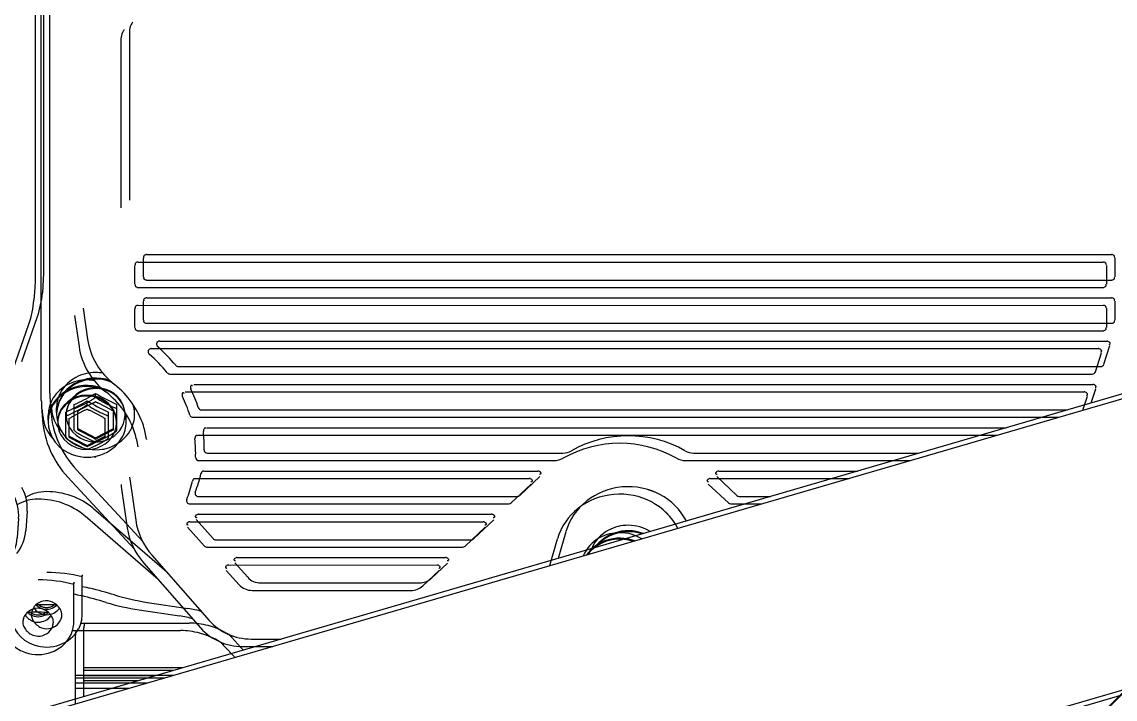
# Model space of a CAD drawing. Header units: inches. Extents: x 4821 to 127877, y 58012 to 433683.
# Drawn here: x 82223.7 to 82661.2, y 383698.7 to 383969.6 of the extents above; entities that cross this region are included whole.
import ezdxf

# ---------------------------------------------------------------- set-up
doc = ezdxf.new("R2010")
doc.units = ezdxf.units.IN
doc.header["$MEASUREMENT"] = 0
for name, color, linetype in [('A-FURN-FIXD', 10, 'Continuous'), ('A-WALL', 53, 'Continuous'), ('Cloums$0$A-COL-HAT', 8, 'Continuous'), ('EMG - ELEC - ID', 26, 'Continuous'), ('NECB-COLUM', 50, 'Continuous')]:
    doc.layers.add(name, color=color, linetype=linetype)

# ---------------------------------------------------------------- blocks, each defined once
blk = doc.blocks.new('COL BASEMT')
at = {"layer": 'Cloums$0$A-COL-HAT'}
h = blk.add_hatch(dxfattribs=at)
h.set_pattern_fill('ANSI31', color=256, scale=500)
h.set_pattern_definition([(45, (1452118.876, 42013.15), (-44.194174, 44.194174), [])])
h.paths.add_polyline_path([(1693546.85, 345625.99), (1693946.85, 345625.99), (1693950.94, 348875.93), (1693546.85, 348875.93)])
h.paths.add_polyline_path([(1688721.85, 335900.88), (1689121.55, 335900.88), (1689121.85, 337327.04), (1693949.19, 337326.96), (1693946.85, 345125.99), (1693546.85, 345125.99), (1693546.85, 337726.97), (1688721.85, 337727.04)])
h.paths.add_polyline_path([(1641271.85, 335200.88), (1640873.67, 335200.88), (1640871.85, 323973.06), (1689121.85, 323973.08), (1689121.4, 335200.88), (1688721.85, 335200.88), (1688721.85, 324373.08), (1641271.85, 324373.06)])
edge = h.paths.add_edge_path()
edge.add_line((1636446.85, 345125.99), (1636046.85, 345125.99))
edge.add_line((1636046.85, 345125.99), (1636049.02, 337698.91))
edge.add_arc((1626263.14, 338211.03), 9799.28, 305.315023, 357.004292, ccw=False)
edge.add_line((1631927.82, 330214.96), (1632171.53, 329896.4))
edge.add_arc((1626336.78, 338141.43), 10100.73, 305.285859, 355.375183)
edge.add_line((1636404.63, 337327), (1640874.01, 337327))
edge.add_line((1640874.01, 337327), (1640873.78, 335900.88))
edge.add_line((1640873.78, 335900.88), (1641271.85, 335900.88))
edge.add_line((1641271.85, 335900.88), (1641271.85, 337725.88))
edge.add_line((1641271.85, 337725.88), (1636446.85, 337725.88))
edge.add_line((1636446.85, 337725.88), (1636446.85, 345125.99))
h.paths.add_polyline_path([(1636046.85, 345625.99), (1636446.85, 345625.99), (1636446.85, 348875.93), (1636048.92, 348875.93)])
blk = doc.blocks.new('A$C0e128a0b')
at = {"layer": 'A-FURN-FIXD'}
for p, q in [((497.04, 2534.25), (726.49, 1746.78)), ((411.2, 2506.34), (700.02, 1515.1)), ((511.26, 2012.61), (517.27, 2012.61)), ((524.99, 2012.61), (531, 2012.61)), ((510.22, 1705.35), (510.22, 2011.54)), ((518.28, 1705.36), (518.28, 2011.53)), ((523.94, 1705.35), (523.94, 2011.54)), ((532.01, 1705.36), (532.01, 2011.53)), ((537.67, 1709.49), (537.67, 2010.05)), ((538.73, 2010.94), (538.73, 2010.94)), ((545.02, 2009.1), (539.02, 2011.05)), ((545.74, 1715.4), (545.74, 2008.07)), ((551.4, 1720.29), (551.4, 2005.58)), ((552.46, 2006.46), (552.46, 2006.46)), ((557.25, 2005.11), (552.75, 2006.58)), ((559.46, 1722.76), (559.46, 1997.51)), ((565.13, 1724.39), (565.13, 1978.07)), ((573.19, 1878.99), (573.19, 1950.39)), ((578.86, 1886.91), (578.86, 1930.95)), ((586.92, 1893.4), (586.92, 1903.28)), ((580.63, 1886.24), (586.62, 1892.64)), ((573.19, 1724.64), (573.19, 1837.36)), ((606.52, 1835.99), (598.06, 1838.41)), ((578.86, 1723.64), (578.86, 1829.44)), ((586.62, 1823.71), (580.63, 1830.1)), ((586.92, 1721.75), (586.92, 1822.94)), ((592.58, 1721.77), (592.58, 1814.8)), ((600.35, 1809.06), (594.35, 1815.46)), ((600.65, 1727.22), (600.65, 1808.3)), ((612.9, 1795.68), (608.08, 1800.82)), ((606.31, 1734.06), (606.31, 1800.15)), ((614.38, 1741.52), (614.38, 1791.87)), ((632.15, 1738.48), (632.15, 1748.05)), ((608.02, 1733.31), (612.57, 1737.39)), ((630.63, 1731.38), (634.79, 1735.24)), ((634.79, 1735.24), (634.79, 1735.24)), ((594.29, 1721.03), (600.29, 1726.4)), ((605.59, 1707.02), (626.25, 1725.14)), ((626.25, 1725.14), (626.25, 1725.14)), ((627.9, 1724.85), (627.9, 1724.85)), ((620.53, 1705.62), (622.44, 1718.42)), ((622.44, 1718.42), (622.44, 1718.42)), ((627.11, 1684.36), (627.11, 1718.79)), ((627.11, 1718.79), (627.11, 1718.79)), ((641.31, 1716.61), (641.31, 1685.43)), ((610.94, 1711.72), (590.81, 1688.48)), ((642.17, 1713.67), (642.17, 1685.43)), ((643.83, 1707.95), (643.83, 1685.43)), ((517.27, 1704.28), (511.26, 1704.28)), ((531, 1704.28), (524.99, 1704.28)), ((568.78, 1705.28), (568.81, 1705.28)), ((578.48, 1683.05), (601.3, 1704.2)), ((436.49, 1700.92), (436.49, 1700.92)), ((437.42, 1700.34), (437.42, 1700.34)), ((557.93, 1701.08), (557.93, 1701.08)), ((558.08, 1701.2), (558.08, 1701.2)), ((558.54, 1701.51), (558.54, 1701.51)), ((560.32, 1701.51), (558.86, 1701.51)), ((560.32, 1701.51), (560.32, 1701.51)), ((560.59, 1701.51), (560.59, 1701.51)), ((581.39, 1699.96), (594.49, 1701.86)), ((594.47, 1701.86), (594.47, 1701.86)), ((645.45, 1702.41), (645.45, 1685.43)), ((439.39, 1699.87), (439.39, 1699.87)), ((439.49, 1699.87), (492.87, 1699.87)), ((492.87, 1699.87), (492.99, 1699.87)), ((561.19, 1698.47), (561.19, 1698.47)), ((580.79, 1699.89), (581.39, 1699.96)), ((559.46, 1694.1), (557.24, 1689.85)), ((565.98, 1695.89), (557.79, 1695.89)), ((565.77, 1694.82), (559.83, 1694.82)), ((568.36, 1689.13), (565.39, 1694.82)), ((565.98, 1695.89), (566.02, 1695.87)), ((568.38, 1689.85), (566.16, 1694.1)), ((618.17, 1695.12), (618.17, 1695.12)), ((571.9, 1691.24), (572.05, 1691.88)), ((527.19, 1685.14), (537.01, 1686.57)), ((537.01, 1686.57), (537.01, 1686.57)), ((547.61, 1689.13), (547.61, 1689.13)), ((555.35, 1689.13), (554.26, 1689.13)), ((554.26, 1689.13), (554.26, 1689.13)), ((557.24, 1688.41), (559.46, 1684.16)), ((565.39, 1683.45), (568.36, 1689.13)), ((566.16, 1684.16), (568.38, 1688.41)), ((568.74, 1689.13), (568.36, 1689.13)), ((569.54, 1689.23), (569.54, 1689.13)), ((569.54, 1689.13), (569.54, 1689.03)), ((590.56, 1688.17), (590.56, 1688.17)), ((615.74, 1686.08), (616.02, 1687.29)), ((616.02, 1687.29), (616.02, 1687.29)), ((565.77, 1683.45), (559.83, 1683.45)), ((611.79, 1684.88), (612.26, 1684.88)), ((624.46, 1684.88), (612, 1684.88)), ((612.47, 1684.88), (612.47, 1684.88)), ((615.49, 1684.88), (615.74, 1686.08)), ((650.39, 1685.43), (628.58, 1685.43)), ((565.98, 1682.37), (557.79, 1682.37)), ((560.88, 1679.8), (560.88, 1679.8)), ((566.02, 1682.39), (565.98, 1682.37)), ((560.32, 1676.75), (558.86, 1676.75)), ((560.53, 1676.75), (560.53, 1676.75)), ((560.88, 1676.75), (560.88, 1676.75)), ((565.99, 1678.01), (565.99, 1678.01)), ((621.34, 1676.14), (621.33, 1675.38)), ((621.36, 1676.89), (621.34, 1676.14)), ((621.74, 1675.35), (621.36, 1675.97)), ((621.77, 1676.38), (621.37, 1676.81)), ((622.1, 1675.89), (621.77, 1676.38)), ((622.36, 1675.35), (622.1, 1675.89)), ((623.35, 1676.75), (623.35, 1676.75)), ((554.13, 1674.6), (376.42, 1674.6)), ((376.43, 1672.59), (516.15, 1672.6)), ((516.15, 1672.6), (518.25, 1672.52)), ((518.25, 1672.52), (522.29, 1672.23)), ((556.17, 1674.68), (556.17, 1674.68)), ((556.19, 1674.68), (560.24, 1674.97)), ((558.98, 1675.09), (557.13, 1674.95)), ((560.24, 1674.97), (560.24, 1674.97)), ((585.4, 1673.55), (585.4, 1673.55)), ((621.32, 1674.63), (621.31, 1673.86)), ((621.31, 1673.86), (621.31, 1673.46)), ((621.31, 1673.46), (621.31, 1672.71)), ((621.31, 1672.71), (621.32, 1671.95)), ((621.33, 1675.38), (621.32, 1674.63)), ((622.01, 1674.67), (621.74, 1675.35)), ((621.74, 1671.8), (622, 1672.48)), ((621.93, 1674.91), (621.93, 1674.91)), ((622, 1672.48), (622.14, 1673.21)), ((622.14, 1673.95), (622.01, 1674.67)), ((622.14, 1673.21), (622.14, 1673.95)), ((622.15, 1673.58), (622.15, 1673.58)), ((622.35, 1671.79), (622.55, 1672.36)), ((622.55, 1674.78), (622.36, 1675.35)), ((622.67, 1674.18), (622.55, 1674.78)), ((622.55, 1672.36), (622.67, 1672.96)), ((622.71, 1673.58), (622.67, 1674.18)), ((622.67, 1672.96), (622.71, 1673.58)), ((624.28, 1674.9), (624.28, 1674.9)), ((544.15, 1665.67), (529.88, 1670.66)), ((529.88, 1670.66), (529.88, 1670.66)), ((621.32, 1671.95), (621.33, 1671.58)), ((621.33, 1671.58), (621.34, 1670.83)), ((621.34, 1670.83), (621.36, 1670.26)), ((621.35, 1671.2), (621.74, 1671.8)), ((621.36, 1671.21), (621.36, 1671.21)), ((621.37, 1670.35), (621.75, 1670.77)), ((621.75, 1670.77), (622.08, 1671.26)), ((621.93, 1672.26), (621.93, 1672.26)), ((622.08, 1671.26), (622.35, 1671.79)), ((622.23, 1669.5), (622.23, 1669.5)), ((586.75, 1666.85), (586.75, 1666.85)), ((587.26, 1666.88), (587.26, 1666.88)), ((587.46, 1667.05), (587.46, 1667.05)), ((591.59, 1667.4), (597.69, 1666.96)), ((591.6, 1667.4), (591.6, 1667.4))]:
    blk.add_line(p, q, dxfattribs=at)
for centre, major_axis, start_param, end_param in [((511.17, 2011.69), (0, -0.956), 3.929407, 4.150025), ((510.97, 2011.89), (0, -0.67), 3.741666, 3.924905), ((510.88, 2012.03), (0, -0.498), 3.507141, 3.740202), ((510.85, 2012.13), (0, -0.388), 2.979095, 3.507592), ((510.83, 2012), (0, 0.52), -0.391872, -0.160883), ((510.79, 2011.91), (0, 0.618), -0.621796, -0.387281), ((517.72, 2011.91), (0, 0.625), 0.36904, 0.601923), ((517.67, 2012.04), (0, -0.488), 3.291118, 3.513485), ((517.65, 2012.17), (0, -0.355), 2.997113, 3.291079), ((517.64, 2012.12), (0, -0.404), 2.687471, 2.988521), ((517.58, 2011.98), (0, -0.564), 2.459363, 2.685593), ((517.42, 2011.77), (0, 0.835), -0.893542, -0.685011), ((524.89, 2011.69), (0, -0.956), 3.929407, 4.150025), ((524.7, 2011.89), (0, -0.67), 3.741666, 3.924905), ((524.61, 2012.03), (0, 0.498), 0.365548, 0.59861), ((524.57, 2012.13), (0, 0.388), -0.162498, 0.365999), ((524.55, 2012), (0, -0.52), 2.749721, 2.98071), ((524.52, 2011.91), (0, 0.618), -0.621796, -0.387281), ((531.45, 2011.91), (0, 0.625), 0.36904, 0.601923), ((531.4, 2012.04), (0, 0.488), 0.149526, 0.371892), ((531.38, 2012.17), (0, -0.355), 2.997113, 3.291079), ((531.37, 2012.12), (0, -0.404), 2.687471, 2.988521), ((531.31, 2011.98), (0, 0.564), -0.682229, -0.455999), ((531.14, 2011.77), (0, 0.835), -0.893542, -0.685011), ((511.16, 2011.54), (0, -1), 4.532173, 4.706983), ((511.49, 2011.47), (0, -1.37), 4.151353, 4.53354), ((517.14, 2011.54), (0, 1.2), -1.234732, -0.895927), ((516.96, 2011.47), (0, 1.41), -1.392335, -1.235127), ((517.24, 2011.53), (0, -1.11), 1.574099, 1.75005), ((524.88, 2011.54), (0, 1), 1.390581, 1.56539), ((525.22, 2011.47), (0, -1.37), 4.151353, 4.53354), ((530.87, 2011.54), (0, -1.2), 1.906861, 2.245665), ((530.69, 2011.47), (0, -1.41), 1.749258, 1.906465), ((530.97, 2011.53), (0, -1.11), 1.574099, 1.75005), ((538.4, 2010.05), (0, 0.782), 1.39311, 1.566188), ((538.74, 2009.99), (0, 1.14), 1.212237, 1.394043), ((539.03, 2009.87), (0, 1.48), 0.850931, 1.215371), ((538.72, 2010.16), (0, -1.04), 3.789474, 3.989173), ((538.53, 2010.42), (0, -0.712), 3.593846, 3.785705), ((538.45, 2010.6), (0, -0.512), 3.391906, 3.591271), ((538.42, 2010.71), (0, -0.396), 3.085118, 3.39241), ((538.42, 2010.75), (0, 0.356), -0.408451, -0.063189), ((538.37, 2010.62), (0, 0.5), -0.670769, -0.409335), ((538.31, 2010.54), (0, -0.603), 2.304001, 2.478522), ((538.16, 2010.39), (0, -0.824), 2.195611, 2.302383), ((544.73, 2008.07), (0, 1.08), -1.570796, -0.296706), ((552.13, 2005.57), (0, -0.782), 4.534703, 4.70778), ((552.47, 2005.51), (0, -1.14), 4.35383, 4.535636), ((552.76, 2005.4), (0, 1.48), 0.850931, 1.215371), ((552.45, 2005.68), (0, -1.04), 3.789474, 3.989173), ((552.26, 2005.94), (0, 0.712), 0.452253, 0.644112), ((552.18, 2006.12), (0, 0.512), 0.250314, 0.449678), ((552.15, 2006.23), (0, 0.396), -0.056474, 0.250817), ((552.15, 2006.27), (0, -0.356), 2.733142, 3.078403), ((552.1, 2006.14), (0, 0.5), -0.670769, -0.409335), ((552.04, 2006.06), (0, 0.603), -0.837591, -0.663071), ((551.89, 2005.91), (0, 0.824), -0.945981, -0.83921), ((585.91, 1893.4), (0, -1.08), 0.785398, 1.570796), ((579.41, 1886.91), (0, -0.587), -1.567638, -1.421017), ((579.64, 1886.94), (0, 0.833), 1.716949, 1.829562), ((579.98, 1887.04), (0, 1.21), 1.829862, 1.970985), ((580.47, 1887.27), (0, -1.78), -1.169221, -0.839667), ((580.05, 1886.87), (0, 1.18), 2.306387, 2.445958), ((579.81, 1886.57), (0, 0.788), 2.450531, 2.563457), ((579.68, 1886.36), (0, -0.534), -0.576707, -0.42638), ((579.59, 1886.15), (0, -0.311), -0.432999, -0.13286), ((579.58, 1886.02), (0, 0.176), 2.993888, 3.947213), ((579.5, 1886.1), (0, 0.294), 3.939333, 4.146519), ((579.37, 1886.19), (0, 0.454), 4.137182, 4.2251), ((579.19, 1886.3), (0, 0.678), 4.226129, 4.352465), ((578.77, 1886.47), (0, 1.16), 4.351165, 4.479191), ((578.45, 1886.55), (0, 1.5), 4.47393, 4.511511), ((578.12, 1886.63), (0, 1.87), 4.511809, 4.54898), ((577.87, 1886.67), (0, -2.14), 1.406738, 1.426192), ((568.14, 1878.99), (0, -5.38), 1.021107, 1.570796), ((599.99, 1858.17), (0, -34.45), 4.1627, 5.262078), ((603.02, 1858.17), (0, -20.46), 3.59076, 6.021386), ((603.02, 1858.17), (0, -20.46), 3.590986, 6.021178), ((607.76, 1858.24), (0, -12.46), 4.125321, 4.717795), ((609.91, 1858.16), (0, 12.59), 1.222257, 2.177417), ((609.57, 1858.19), (0, -12.54), 4.325818, 5.071), ((607.96, 1858.16), (0, -12.68), 4.711394, 5.230567), ((609.15, 1857.77), (0, 11.98), 1.91, 2.575222), ((607.39, 1857.72), (0, -11.93), -1.059274, -0.360061), ((609.4, 1857.64), (0, 11.85), 2.167336, 2.533206), ((568.14, 1837.36), (0, 5.38), -1.570796, -1.021107), ((579.64, 1829.4), (0, -0.833), 4.453623, 4.566237), ((579.41, 1829.44), (0, 0.587), 1.421017, 1.567638), ((579.98, 1829.31), (0, 1.21), 1.170607, 1.311731), ((580.47, 1829.08), (0, -1.78), 3.98126, 4.310814), ((580.05, 1829.48), (0, -1.18), 3.837227, 3.976799), ((579.81, 1829.78), (0, 0.788), 0.578135, 0.691062), ((579.68, 1829.99), (0, 0.534), 0.42638, 0.576707), ((579.59, 1830.19), (0, -0.311), 3.274452, 3.574591), ((579.58, 1830.33), (0, 0.176), -0.80562, 0.147705), ((579.5, 1830.25), (0, -0.294), 2.136667, 2.343853), ((579.37, 1830.16), (0, 0.454), -1.083507, -0.995589), ((579.19, 1830.05), (0, -0.678), 1.93072, 2.057056), ((578.77, 1829.88), (0, 1.16), -1.337598, -1.209572), ((578.45, 1829.79), (0, 1.5), -1.369918, -1.332337), ((578.12, 1829.72), (0, -1.87), 1.734205, 1.771376), ((577.87, 1829.68), (0, 2.14), -1.426192, -1.406738), ((585.91, 1822.94), (0, 1.08), -1.570796, -0.785398), ((593.13, 1814.79), (0, -0.587), 4.562556, 4.709229), ((593.36, 1814.76), (0, 0.833), 1.311944, 1.424592), ((593.71, 1814.66), (0, 1.21), 1.170482, 1.311644), ((594.2, 1814.44), (0, 1.78), 0.839441, 1.169107), ((593.78, 1814.84), (0, -1.18), 3.836883, 3.976557), ((593.54, 1815.14), (0, -0.788), 3.719264, 3.832303), ((593.4, 1815.35), (0, -0.533), 3.567323, 3.717833), ((593.32, 1815.55), (0, -0.311), 3.273386, 3.57395), ((593.31, 1815.69), (0, 0.176), -0.807459, 0.146415), ((593.23, 1815.6), (0, 0.295), -1.005899, -0.799171), ((593.1, 1815.51), (0, -0.455), 2.057266, 2.145005), ((592.92, 1815.41), (0, 0.679), -1.211459, -1.085353), ((592.49, 1815.24), (0, 1.16), -1.337986, -1.210163), ((592.18, 1815.15), (0, -1.51), 1.771338, 1.808856), ((591.8, 1815.07), (0, -1.91), 1.727407, 1.770702), ((591.51, 1815.02), (0, 2.23), -1.425892, -1.413501), ((599.64, 1808.3), (0, 1.08), -1.570796, -0.785398), ((607.92, 1799.8), (0, 1.78), 0.839441, 1.169107), ((607.5, 1800.19), (0, 1.18), 0.69529, 0.834964), ((607.26, 1800.49), (0, -0.788), 3.719264, 3.832303), ((607.13, 1800.71), (0, 0.533), 0.42573, 0.57624), ((607.05, 1800.91), (0, -0.311), 3.273386, 3.57395), ((607.03, 1801.04), (0, -0.176), 2.334134, 3.288008), ((606.95, 1800.96), (0, -0.295), 2.135694, 2.342422), ((606.83, 1800.87), (0, -0.455), 2.057266, 2.145006), ((606.64, 1800.77), (0, -0.679), 1.930134, 2.05624), ((606.22, 1800.59), (0, 1.16), -1.337986, -1.210163), ((605.91, 1800.51), (0, -1.51), 1.771338, 1.808856), ((605.53, 1800.43), (0, 1.91), -1.414186, -1.37089), ((605.24, 1800.38), (0, -2.23), 1.7157, 1.728091), ((606.86, 1800.15), (0, -0.587), 4.562556, 4.709229), ((607.09, 1800.12), (0, 0.833), 1.311944, 1.424592), ((607.43, 1800.02), (0, -1.21), 4.312075, 4.453237), ((609.33, 1791.87), (0, -5.38), 1.570796, 2.356194), ((609.33, 1741.52), (0, 5.38), 3.839724, 4.712389), ((615.96, 1738.48), (0, 17.27), 3.83014, 4.712628), ((610.83, 1764.66), (0, 38.98), 3.856906, 3.873901), ((609.4, 1765.89), (0, -40.91), 0.739926, 0.753564), ((606.89, 1734.06), (0, 0.617), 1.573669, 1.709339), ((607.12, 1734.09), (0, 0.867), 1.706037, 1.811164), ((607.46, 1734.18), (0, -1.24), -1.330182, -1.196348), ((607.9, 1734.37), (0, 1.74), 1.945766, 2.250594), ((607.52, 1734.04), (0, 1.22), 2.253816, 2.386905), ((607.27, 1733.77), (0, -0.844), -0.750731, -0.64571), ((607.13, 1733.57), (0, 0.591), 2.497125, 2.633765), ((607.05, 1733.41), (0, -0.413), -0.504282, -0.384837), ((607, 1733.28), (0, 0.272), 2.745684, 3.071251), ((606.99, 1733.19), (0, 0.182), 3.073453, 3.8733), ((606.93, 1733.27), (0, 0.289), 3.862123, 4.026443), ((606.82, 1733.37), (0, -0.435), 0.88335, 1.00189), ((606.65, 1733.48), (0, 0.656), 4.143515, 4.27038), ((606.28, 1733.67), (0, 1.09), 4.269194, 4.401278), ((606.03, 1733.77), (0, -1.38), 1.254615, 1.294463), ((605.67, 1733.87), (0, 1.78), 4.436669, 4.479227), ((605.42, 1733.94), (0, 2.05), 4.478596, 4.490897), ((647.57, 1718.93), (0, 21.8), 0.898444, 1.296174), ((572.18, 1724.64), (0, 1.08), 3.109029, 4.712389), ((599.64, 1727.22), (0, -1.08), 0.698132, 1.570796), ((648.11, 1718.77), (0, 22.39), 1.295823, 1.56972), ((570.77, 1678.36), (0, 45.22), 0.287672, 0.435569), ((558.45, 1722.76), (0, 1.08), 3.429265, 4.712389), ((565.54, 1723.97), (0, 0.345), 1.443434, 1.920461), ((565.65, 1723.95), (0, -0.469), 4.381334, 4.585368), ((565.62, 1724), (0, 0.44), 1.919387, 2.130458), ((565.83, 1723.89), (0, 0.67), 0.97843, 1.239974), ((565.74, 1724.08), (0, 0.594), 2.132711, 2.330582), ((565.95, 1724.29), (0, -0.894), -0.807276, -0.596947), ((566.15, 1724.62), (0, 1.29), 2.545366, 2.887521), ((566.25, 1725.07), (0, -1.75), -0.247629, -0.222224), ((566.2, 1724.82), (0, 1.49), 2.915753, 3.075117), ((566.18, 1724.47), (0, -1.14), -0.065969, 0.102744), ((570.77, 1678.36), (0, 45.22), -0.032564, 0.105845), ((579.3, 1723.28), (0, -0.41), 4.54895, 4.960124), ((579.44, 1723.26), (0, 0.558), 1.01372, 1.407309), ((579.36, 1723.3), (0, -0.482), -1.319293, -1.057224), ((579.52, 1723.4), (0, -0.674), -1.054367, -0.823812), ((579.75, 1723.63), (0, -1.02), -0.820917, -0.610108), ((580.01, 1724.03), (0, -1.49), -0.607335, -0.221291), ((570.77, 1678.36), (0, 45.22), -0.35633, -0.212221), ((585.91, 1721.75), (0, -1.08), -0.35633, 1.570796), ((593.16, 1721.77), (0, -0.617), -1.567923, -1.432254), ((593.39, 1721.8), (0, -0.867), -1.435555, -1.330428), ((593.73, 1721.89), (0, -1.24), -1.330182, -1.196348), ((594.17, 1722.08), (0, 1.74), 1.945766, 2.250594), ((593.79, 1721.75), (0, -1.22), -0.887777, -0.754688), ((592.92, 1721.2), (0, 0.656), 4.143515, 4.27038), ((592.55, 1721.38), (0, -1.09), 1.127601, 1.259686), ((592.3, 1721.48), (0, -1.38), 1.254615, 1.294463), ((591.94, 1721.59), (0, 1.78), 4.436669, 4.479227), ((591.69, 1721.65), (0, 2.05), 4.478595, 4.490896), ((648.27, 1714.03), (0, 27.9), 1.249835, 1.41257), ((551.99, 1719.55), (0, -0.304), 4.494121, 4.689226), ((551.9, 1719.55), (0, 0.201), 1.542423, 2.120423), ((552.14, 1719.51), (0, 0.464), 1.246967, 1.357784), ((552.33, 1719.45), (0, 0.672), 1.124199, 1.246798), ((551.95, 1719.58), (0, 0.266), 2.136465, 2.54672), ((552.67, 1719.27), (0, -1.08), 4.134565, 4.266477), ((552.04, 1719.73), (0, -0.443), -0.605923, -0.439509), ((552.93, 1719.1), (0, -1.4), 4.080977, 4.13979), ((552.12, 1719.91), (0, -0.642), -0.437687, -0.3117), ((552.2, 1720.18), (0, -0.922), -0.309532, -0.18116), ((552.27, 1720.61), (0, -1.36), -0.180613, -0.062091), ((552.3, 1721.1), (0, 1.85), 3.081542, 3.356892), ((552.41, 1720.53), (0, 1.27), 3.357835, 3.478636), ((552.54, 1720.14), (0, -0.862), 0.337157, 0.433613), ((593.55, 1721.48), (0, -0.844), -0.750731, -0.64571), ((593.4, 1721.28), (0, 0.591), 2.497125, 2.633765), ((593.32, 1721.12), (0, -0.413), -0.504282, -0.384838), ((593.27, 1720.99), (0, 0.272), 2.745684, 3.071251), ((593.27, 1720.9), (0, 0.182), 3.073453, 3.8733), ((593.2, 1720.99), (0, 0.289), 3.862123, 4.026443), ((593.1, 1721.08), (0, -0.435), 0.88335, 1.00189), ((570.77, 1678.36), (0, -45.22), 3.785094, 3.971999), ((544.73, 1715.4), (0, 1.08), 3.785094, 4.712389), ((538.44, 1709.49), (0, 0.819), 1.571275, 1.610673), ((538.54, 1709.5), (0, 0.931), 1.616776, 1.865475), ((538.75, 1709.57), (0, 1.16), 1.868254, 2.550435), ((538.59, 1709.32), (0, -0.86), -0.584609, -0.196742), ((538.61, 1709.48), (0, -1.02), -0.189338, 0.104071), ((538.58, 1709.76), (0, -1.3), 0.105489, 0.460945), ((538.56, 1709.81), (0, 1.35), 3.599276, 3.717251), ((538.64, 1709.68), (0, 1.2), 3.713433, 3.96737), ((591.51, 1725.32), (0, -23.67), 0.133633, 0.687367), ((511.16, 1705.35), (0, -1), -1.56539, -1.390581), ((511.49, 1705.42), (0, 1.37), 1.749645, 2.131832), ((511.17, 1705.2), (0, 0.956), 2.133161, 2.353778), ((510.97, 1705), (0, -0.67), -0.783312, -0.600073), ((510.88, 1704.86), (0, 0.498), 2.542983, 2.776045), ((510.85, 1704.75), (0, 0.388), 2.775593, 3.304091), ((510.83, 1704.88), (0, 0.52), 3.302476, 3.533465), ((510.79, 1704.97), (0, 0.618), 3.528873, 3.763389), ((517.72, 1704.98), (0, 0.625), 2.539669, 2.772553), ((517.67, 1704.85), (0, -0.488), -0.371892, -0.149526), ((517.65, 1704.72), (0, -0.355), -0.149486, 0.14448), ((517.64, 1704.76), (0, -0.404), 0.153072, 0.454122), ((517.58, 1704.91), (0, -0.564), 0.455999, 0.682229), ((517.42, 1705.12), (0, 0.835), 3.826604, 4.035134), ((517.14, 1705.35), (0, 1.2), 4.03752, 4.376324), ((516.96, 1705.41), (0, 1.41), 4.37672, 4.533927), ((517.24, 1705.36), (0, -1.11), 1.391543, 1.567494), ((524.88, 1705.35), (0, 1), 1.576202, 1.751012), ((525.22, 1705.42), (0, 1.37), 1.749645, 2.131832), ((524.89, 1705.2), (0, 0.956), 2.133161, 2.353778), ((524.7, 1705), (0, -0.67), -0.783312, -0.600073), ((524.61, 1704.86), (0, 0.498), 2.542983, 2.776045), ((524.57, 1704.75), (0, 0.388), 2.775593, 3.304091), ((524.55, 1704.88), (0, 0.52), 3.302476, 3.533465), ((524.52, 1704.97), (0, -0.618), 0.387281, 0.621796), ((531.45, 1704.98), (0, 0.625), 2.539669, 2.772553), ((531.4, 1704.85), (0, 0.488), 2.7697, 2.992067), ((531.38, 1704.72), (0, -0.355), -0.149486, 0.14448), ((531.37, 1704.76), (0, -0.404), 0.153072, 0.454122), ((531.31, 1704.91), (0, 0.564), 3.597592, 3.823822), ((531.14, 1705.12), (0, 0.835), 3.826604, 4.035134), ((530.87, 1705.35), (0, -1.2), 0.895927, 1.234732), ((530.69, 1705.41), (0, -1.41), 1.235127, 1.392335), ((530.97, 1705.36), (0, -1.11), 1.391543, 1.567494), ((572.13, 1676.72), (0, 28.75), 0.288123, 0.876751), ((572.57, 1675.53), (0, 30.02), 0.134103, 0.291903), ((555.94, 1716.61), (0, -69.77), 1.257651, 1.412562), ((439.5, 1705.29), (0, 5.42), 2.509252, 2.720281), ((439.49, 1705.29), (0, 5.42), 2.72069, 3.120829), ((560.88, 1689.93), (0, -11.58), 3.168628, 3.416492), ((560.59, 1689.94), (0, 11.58), 0.000136, 0.233191), ((558.86, 1689.89), (0, 11.63), 0.000003, 0.029729), ((560.32, 1689.89), (0, 11.62), -0.018594, -0.000001), ((560.88, 1689.98), (0, 11.53), 0.000013, 0.026974), ((560.87, 1689.88), (0, -11.64), 2.652971, 3.140756), ((560.35, 1689.14), (0, 12.54), 4.353778, 5.783034), ((439.49, 1705.26), (0, -5.39), -0.020977, -0.000012), ((560.96, 1689.44), (0, 9.03), 0.009409, 1.231594), ((561.23, 1689.55), (0, 8.92), 0.042332, 0.930791), ((561.19, 1689.78), (0, 8.69), 0.000011, 0.038324), ((561.11, 1689.44), (0, -9.03), 1.909999, 3.132184), ((533.95, 1710.52), (0, -24.18), 0.135239, 0.879281), ((561.33, 1689.13), (0, -12.76), 4.335577, 5.273445), ((561.63, 1689.13), (0, -12.76), 4.284156, 5.265029), ((561.65, 1689.14), (0, -9.52), 4.065558, 5.730954), ((485.09, 1734.71), (0, 86.72), 4.159014, 4.248325), ((501.98, 1725.53), (0, -67.78), 1.059332, 1.08104), ((535.04, 1706.75), (0, -27.84), 1.080511, 1.115759), ((545.84, 1701.09), (0, 15), 4.259217, 4.299969), ((553.9, 1697.27), (0, 5.59), 4.30947, 4.376291), ((556.25, 1696.47), (0, 2.96), 4.351216, 4.409077), ((558.88, 1695.85), (0, 0.0471), -1.177489, -0.043315), ((558.16, 1695.82), (0, 0.822), 4.424213, 4.682896), ((558.77, 1695.8), (0, -0.175), 1.528158, 1.927192), ((530.7, 1711.23), (0, -35.13), 1.061627, 1.076113), ((538.79, 1706.55), (0, -25.32), 1.076837, 1.088895), ((542.45, 1680.09), (0, -28.9), 2.083828, 2.105242), ((565.93, 1695.67), (0, 0.227), -0.561751, -0.452312), ((565.91, 1695.65), (0, 0.257), -0.581984, -0.559728), ((565.86, 1695.56), (0, -0.362), 2.389954, 2.554443), ((533.03, 1674.4), (0, 40.45), -1.062158, -1.057058), ((565.17, 1694.83), (0, -1.4), 2.233705, 2.363051), ((563.34, 1692.9), (0, -4.14), 2.19601, 2.311507), ((555.38, 1686.8), (0, 14.6), -1.012794, -0.947284), ((544.05, 1679.18), (0, 28.88), -1.035315, -1.010488), ((522.68, 1665.68), (0, 55.37), -1.061578, -1.035682), ((743.56, 1651.85), (0, 140.57), 1.257865, 1.315943), ((559.59, 1689.13), (0, 12.77), 1.383211, 1.570822), ((561.28, 1689.12), (0, -9.46), 4.353783, 5.783028), ((551.58, 1693.06), (0, -5.68), 0.903262, 0.968282), ((545.07, 1698.01), (0, 14.2), 4.099935, 4.151711), ((534.45, 1705.2), (0, 27.63), 4.14956, 4.176191), ((512.62, 1719.01), (0, 54.7), 4.176437, 4.203339), ((533.54, 1703.85), (0, -28.9), 1.03635, 1.057764), ((524.12, 1709.55), (0, 40.45), 4.198651, 4.203751), ((560.79, 1689.12), (0, 9.46), 3.64175, 5.070995), ((512.01, 1659.15), (0, 68.49), -1.080283, -1.059347), ((539.62, 1672.72), (0, 35.13), -1.076113, -1.061627), ((543.92, 1677.32), (0, -29.91), 2.029452, 2.061419), ((555.89, 1683.66), (0, 15.65), -1.144288, -1.113742), ((563.88, 1687.48), (0, 6.32), -1.232292, -1.137698), ((559.5, 1689.12), (0, -12.68), 4.711394, 5.230567), ((462.94, 1629.46), (0, 114.22), -1.029655, -1.02118), ((486.12, 1644.12), (0, -85.48), 2.034642, 2.113915), ((555.35, 1689.3), (0, -0.167), 0.007647, 0.54362), ((555.34, 1688.94), (0, 0.186), -0.505203, -0.026828), ((555.27, 1689.44), (0, -0.337), 0.532226, 0.814636), ((555.26, 1688.8), (0, 0.36), -0.7927, -0.530752), ((551.1, 1693.56), (0, 6.39), 3.964482, 4.03289), ((552.69, 1686.25), (0, 4.1), -0.89601, -0.81802), ((553.34, 1686.63), (0, -3.32), 2.213186, 2.285864), ((545.31, 1680.42), (0, 13.9), -1.010229, -0.939559), ((529.26, 1669.68), (0, -34.12), 2.095075, 2.13102), ((536.67, 1676.37), (0, -25.02), 2.097732, 2.105976), ((498.03, 1650.38), (0, 72.62), -1.07305, -1.046031), ((529.51, 1671.95), (0, -33.85), 2.078769, 2.097055), ((508.63, 1721.12), (0, -72.62), 1.046083, 1.072513), ((538.62, 1706.14), (0, -36.36), 1.061681, 1.070079), ((532.09, 1707.55), (0, 44.15), 4.213246, 4.234982), ((547.15, 1701.18), (0, 25.99), 4.210863, 4.230446), ((547.7, 1677.39), (0, 25.32), -1.088895, -1.076837), ((551.57, 1696.83), (0, 20.77), 4.233882, 4.268532), ((559.33, 1692.9), (0, -11.61), 1.126236, 1.167572), ((564.91, 1690.36), (0, -5.13), 1.168592, 1.2621), ((567.6, 1688.86), (0, -2.11), 1.832646, 1.917913), ((568.48, 1689.14), (0, 1.13), 4.40305, 4.509141), ((568.73, 1689.18), (0, 0.868), -1.449174, -1.311454), ((568.99, 1689.03), (0, -0.584), 1.366617, 1.572008), ((568.95, 1689.22), (0, 0.624), -1.558571, -1.462686), ((606.07, 1673.61), (0, -22.04), 3.990594, 4.714969), ((605.37, 1674.15), (0, -21.13), 3.967476, 3.986749), ((558.93, 1688.68), (0, 11.93), 2.082319, 3.13571), ((522.41, 1664.47), (0, 43.03), -1.095085, -1.072291), ((542.78, 1675.63), (0, 18.61), -1.146345, -1.093672), ((554.3, 1681.18), (0, -5.12), 1.925186, 1.997591), ((544.94, 1677.54), (0, 15.75), -1.234991, -1.219697), ((558.18, 1682.45), (0, -0.803), 1.699002, 1.929002), ((529.7, 1666.44), (0, 36.36), -1.070079, -1.061681), ((538.24, 1671.4), (0, 25.99), -1.088853, -1.06927), ((558.1, 1707.92), (0, 33.03), 3.210629, 3.859733), ((560.77, 1688.73), (0, -11.98), 0.009404, 1.231593), ((545.59, 1696.21), (0, 25.02), 4.177209, 4.185453), ((538.43, 1700.63), (0, 33.85), 4.186131, 4.204416), ((571.59, 1677.77), (0, 7.49), 0.845721, 0.885987), ((563.93, 1684.89), (0, -3.35), 0.871091, 0.942485), ((555.31, 1691.51), (0, -14.68), 0.945674, 1.011073), ((539.47, 1702.07), (0, -34.6), 1.011795, 1.046463), ((650.28, 1673.64), (0, 41.87), 1.299036, 1.570662), ((624.44, 1674.22), (0, 10.66), -0.462416, -0.001604), ((628.58, 1692.43), (0, 7), 2.915121, 3.141593), ((623.98, 1673.58), (0, -11.44), 1.211927, 2.66576), ((560.65, 1688.61), (0, 11.86), 2.12711, 3.135831), ((560.95, 1688.62), (0, 11.87), 2.118664, 3.109123), ((561.2, 1688.59), (0, 8.8), 2.602004, 3.102279), ((560.88, 1688.57), (0, 8.78), 2.652962, 3.140757), ((558.88, 1682.41), (0, 0.0406), 3.11594, 4.108284), ((558.85, 1682.43), (0, -0.0809), 0.972609, 1.342482), ((558.34, 1682.46), (0, -0.632), 1.581904, 1.708242), ((558.73, 1682.46), (0, 0.212), 4.47762, 4.738357), ((561.19, 1688.49), (0, 8.7), 3.103286, 3.141564), ((561.18, 1688.57), (0, -8.78), 0.000836, 0.488631), ((565.91, 1682.63), (0, 0.275), 3.589427, 3.805664), ((565.73, 1682.86), (0, 0.566), 3.824899, 4.038775), ((558.11, 1688.47), (0, 13.42), 3.210795, 3.818425), ((560.32, 1688.37), (0, 11.63), 3.141594, 3.160185), ((560.88, 1688.27), (0, -11.52), -0.026982, -0.000005), ((625.27, 1672.87), (0, -5.74), 3.662354, 4.23749), ((618.69, 1673.61), (0, 3.69), -1.213376, -0.883806), ((619.84, 1673.61), (0, 4.89), -0.87301, -0.563322), ((624.71, 1673.9), (0, 4.56), 0.257112, 0.518711), ((619.82, 1673.55), (0, 4.94), -1.295743, -0.867424), ((624.48, 1674.8), (0, 3.62), 0.006052, 0.252972), ((624.43, 1674.12), (0, -4.3), 2.822285, 3.136078), ((624.34, 1673.59), (0, 4.84), 4.691317, 5.978609), ((554.13, 1707.25), (0, 32.65), 3.141597, 3.208133), ((596.88, 1673.57), (0, 12.25), 1.571926, 2.14806), ((624.13, 1673.5), (0, -4.37), 4.237736, 4.946785), ((624.49, 1673.53), (0, -4.75), -1.348338, -0.934442), ((618.61, 1673.58), (0, 3.78), 4.712146, 5.069908), ((618.61, 1673.58), (0, 3.77), 4.354767, 4.712734), ((619.66, 1673.57), (0, -5.1), 1.324524, 1.833577), ((620, 1673.5), (0, 4.73), 4.44487, 4.462378), ((624.71, 1673.64), (0, 4.44), 4.202933, 4.677272), ((520.18, 1639.09), (0, -33.21), 2.824868, 3.073921), ((624.72, 1673.78), (0, -5.1), -0.924257, -0.348198), ((618.69, 1673.55), (0, -3.69), 0.881807, 1.213617), ((619.43, 1674.26), (0, 5.62), 3.702498, 3.967104), ((624.49, 1673.02), (0, -4.29), -0.353793, -0.007385), ((619.91, 1673.79), (0, -4.92), 0.824362, 1.064977), ((620.67, 1673.33), (0, -3.99), 1.065984, 1.26293), ((621.08, 1673.19), (0, -3.54), 1.266313, 1.3031), ((624.36, 1673.2), (0, -10.94), 0.009411, 1.231706), ((624.37, 1672.79), (0, 4.07), 3.21843, 3.582413), ((623.74, 1674.17), (0, -5.6), 0.444355, 1.06888), ((590.71, 1652.08), (0, -15.36), 3.419832, 3.619412), ((590.64, 1652.32), (0, -15.11), 3.367891, 3.419587), ((590.64, 1652.31), (0, -15.12), 3.074019, 3.367829), ((596.72, 1652.06), (0, 14.94), -0.631119, -0.068959), ((624.46, 1672.11), (0, -3.38), 0.000237, 0.066006)]:
    blk.add_ellipse(centre, major_axis=major_axis, ratio=0.9375, start_param=start_param, end_param=end_param, dxfattribs=at)

msp = doc.modelspace()

# ---------------------------------------------------------------- hatches: boundary and pattern name
at = {"layer": 'A-WALL'}
h = msp.add_hatch(dxfattribs=at)
h.set_pattern_fill('ANSI36', color=3, scale=250)
h.set_pattern_definition([(45, (-1206225.3, -363005.7), (420.9495, 1543.4815), [1984.375, -396.875, 0, -396.875])])
h.paths.add_polyline_path([(86321.51, 396060.39), (78773.72, 396060.36), (78773.72, 379510.37), (86321.51, 379510.37)])
h.paths.add_polyline_path([(35926.89, 396110.37), (28823.73, 396110.37), (28823.73, 387310.43), (35926.89, 387310.43)])
h = msp.add_hatch(dxfattribs=at)
h.set_pattern_fill('ANSI36', color=3, scale=250)
h.set_pattern_definition([(45, (-1206228.7, -363008.7), (420.9495, 1543.4815), [1984.375, -396.875, 0, -396.875])])
h.paths.add_polyline_path([(86318.11, 396057.41), (78770.32, 396057.38), (78770.32, 379507.39), (86318.11, 379507.39)])
h.paths.add_polyline_path([(35923.49, 396107.39), (28820.33, 396107.39), (28820.33, 387307.45), (35923.49, 387307.44)])

# ---------------------------------------------------------------- block references
at = {"layer": 'EMG - ELEC - ID', "xscale": 1.260932877019967, "yscale": 1.260932877019967, "zscale": 1.260932877019967, "rotation": 270.0008681710996}
for p in [(80123.35, 384519.79), (80119.95, 384516.81)]:
    msp.add_blockref('A$C0e128a0b', p, dxfattribs=at)
at = {"layer": 'NECB-COLUM'}
for p in [(-1607626.53, 42181.46), (-1607623.13, 42184.44)]:
    msp.add_blockref('COL BASEMT', p, dxfattribs=at)

doc.saveas('drawing.dxf')
